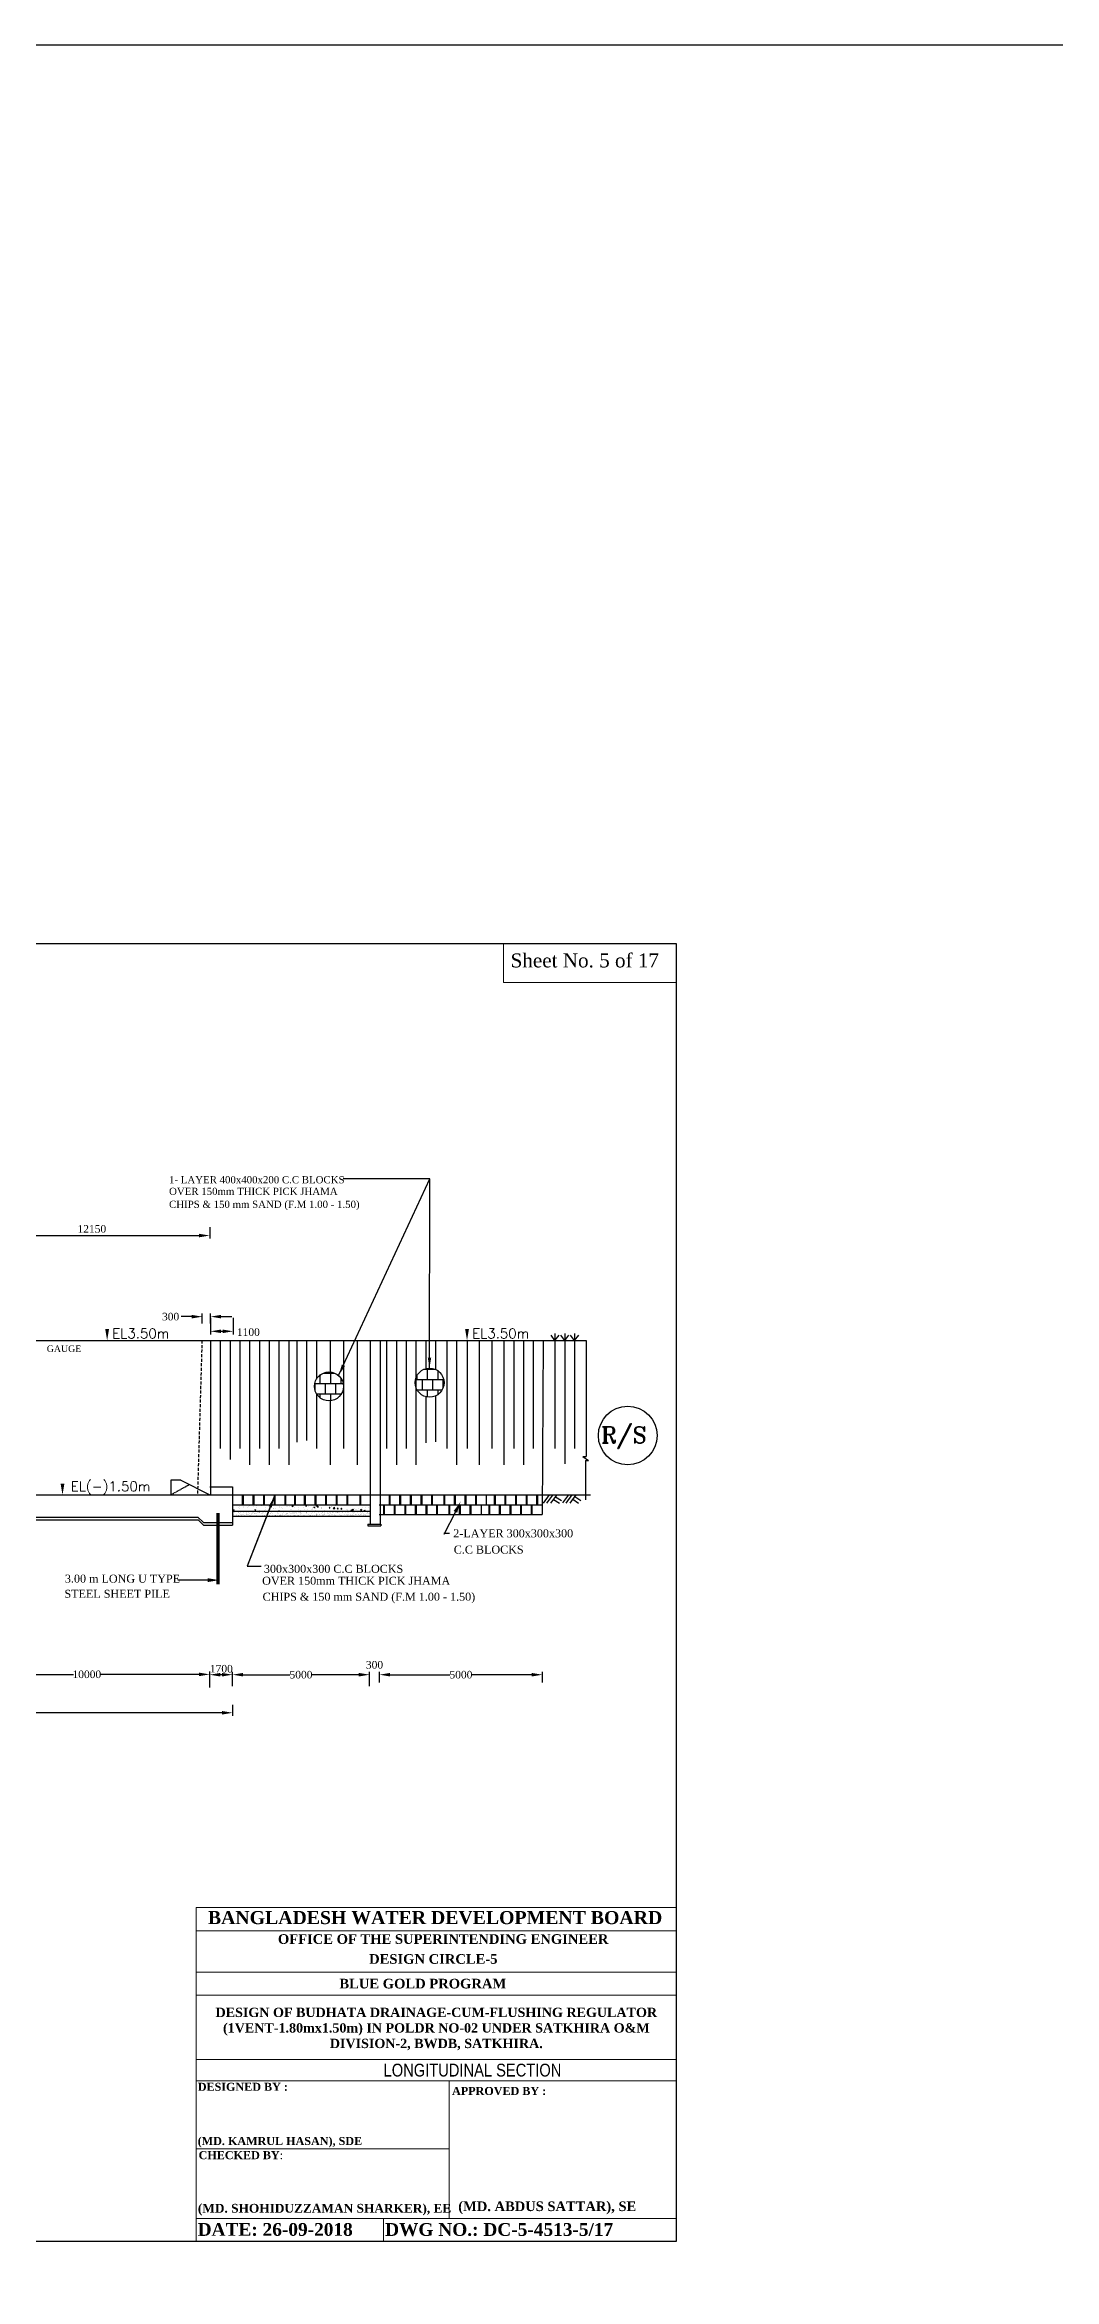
# Model space of a CAD drawing. Extents: x -298162 to 1078160, y -513173 to -216568.
# Drawn here: x 113927 to 147216, y -461152 to -387457 of the extents above; entities that cross this region are included whole.
import ezdxf

# ---------------------------------------------------------------- set-up
doc = ezdxf.new("R2010")
doc.units = 0
doc.header["$MEASUREMENT"] = 0
doc.linetypes.add('ACAD_ISO02W100', pattern=[15, 12, -3])
doc.linetypes.add('DASHED', pattern=[0.75, 0.5, -0.25])
doc.layers.get('0').update_dxf_attribs({"linetype": 'CONTINUOUS'})
doc.layers.get('DEFPOINTS').update_dxf_attribs({"linetype": 'CONTINUOUS'})
for name, color, linetype in [('BLOCK', 6, 'CONTINUOUS'), ('LINE', 7, 'CONTINUOUS'), ('SLOPECON', 12, 'CONTINUOUS'), ('SLOPEEARTH', 3, 'CONTINUOUS'), ('TEXT', 10, 'CONTINUOUS')]:
    doc.layers.add(name, color=color, linetype=linetype)
doc.layers.add('doted', color=172, linetype='ACAD_ISO02W100', lineweight=30)
doc.styles.add('ARIAL NARROW', font='ARIALN.TTF')
doc.styles.add('BIG', font='ROMANT.SHX')
doc.styles.get("Standard").update_dxf_attribs({"font": 'times.ttf', "height": 250})
doc.dimstyles.new('3', dxfattribs={"dimtxt": 225, "dimasz": 350, "dimexe": 100, "dimexo": 25, "dimgap": 9, "dimtad": 0, "dimdec": 0, "dimzin": 0, "dimdsep": 46, "dimtxsty": 'Standard', "dimcen": 0, "dimclrt": 256, "dimadec": 0, "dimazin": 0, "dimtfac": 1, "dimtdec": 0, "dimtofl": 0, "dimtmove": 2, "dimatfit": 3, "dimfxl": 1, "dimtolj": 1, "dimtzin": 0, "dimarcsym": 0})

# ---------------------------------------------------------------- blocks, each defined once
blk = doc.blocks.new('*D688')
at = {"layer": 'DEFPOINTS', "color": 0, "lineweight": -2}
for p in [(124635, -441213), (124968, -441213), (124968, -441213)]:
    blk.add_point(p, dxfattribs=at)
at = {"layer": 'LINE', "color": 0, "lineweight": -2}
for p, q in [((124285, -441213), (123935, -441213)), ((124635, -441188), (124635, -441113)), ((124968, -441188), (124968, -441113)), ((125318, -441213), (125668, -441213))]:
    blk.add_line(p, q, dxfattribs=at)
for points in [[(124285, -441155), (124285, -441272), (124635, -441213)], [(125318, -441155), (125318, -441272), (124968, -441213)]]:
    blk.add_solid(points, dxfattribs=at)
at = {"layer": 'LINE', "insert": (124802, -440888), "char_height": 250, "attachment_point": 5}
blk.add_mtext('\\A1;300', dxfattribs=at)
blk = doc.blocks.new('*D689')
at = {"layer": 'DEFPOINTS', "color": 0, "lineweight": -2}
for p in [(124635, -441213), (120121, -441612), (124635, -441612)]:
    blk.add_point(p, dxfattribs=at)
at = {"layer": 'LINE', "color": 0, "lineweight": -2}
for p, q in [((120121, -441587), (120121, -441113)), ((120471, -441213), (122015, -441213)), ((124285, -441213), (122741, -441213)), ((124635, -441587), (124635, -441113))]:
    blk.add_line(p, q, dxfattribs=at)
for points in [[(120471, -441155), (120471, -441272), (120121, -441213)], [(124285, -441155), (124285, -441272), (124635, -441213)]]:
    blk.add_solid(points, dxfattribs=at)
at = {"layer": 'LINE', "insert": (122378, -441213), "char_height": 250, "attachment_point": 5}
blk.add_mtext('\\A1;5000', dxfattribs=at)
blk = doc.blocks.new('*X15')
at = {"color": 0}
for p, q in [((19840, 640), (19840, 912)), ((19924, 960), (20274, 960)), ((20000, 960), (20000, 985)), ((20160, 640), (20160, 960)), ((20480, 640), (20480, 781)), ((19664, 640), (20535, 640)), ((19680, 403), (19680, 640)), ((19720, 320), (20479, 320)), ((19840, 190), (19840, 320)), ((20000, 320), (20000, 640)), ((20160, 111), (20160, 320)), ((20320, 320), (20320, 640))]:
    blk.add_line(p, q, dxfattribs=at)
blk = doc.blocks.new('*D690')
at = {"layer": 'DEFPOINTS', "color": 0, "lineweight": -2}
for p in [(111185, -426476), (119368, -426427), (119368, -426730)]:
    blk.add_point(p, dxfattribs=at)
at = {"layer": 'LINE', "color": 0, "lineweight": -2}
for p, q in [((111185, -426501), (111185, -426830)), ((119368, -426452), (119368, -426830)), ((111535, -426730), (119018, -426730))]:
    blk.add_line(p, q, dxfattribs=at)
for points in [[(111535, -426672), (111535, -426788), (111185, -426730)], [(119018, -426672), (119018, -426788), (119368, -426730)]]:
    blk.add_solid(points, dxfattribs=at)
at = {"layer": 'LINE', "insert": (115482, -426512), "char_height": 250, "attachment_point": 5}
blk.add_mtext('\\A1;12150', dxfattribs=at)
blk = doc.blocks.new('*D696')
at = {"layer": 'DEFPOINTS', "color": 0, "lineweight": -2}
for p in [(119393, -429405), (119124, -429659), (119393, -429659)]:
    blk.add_point(p, dxfattribs=at)
at = {"layer": 'LINE', "color": 0, "lineweight": -2}
for p, q in [((118774, -429405), (118424, -429405)), ((119124, -429634), (119124, -429305)), ((119393, -429634), (119393, -429305)), ((119743, -429405), (120093, -429405))]:
    blk.add_line(p, q, dxfattribs=at)
for points in [[(118774, -429346), (118774, -429463), (119124, -429405)], [(119743, -429346), (119743, -429463), (119393, -429405)]]:
    blk.add_solid(points, dxfattribs=at)
at = {"layer": 'LINE', "insert": (118079, -429405), "char_height": 250, "attachment_point": 5}
blk.add_mtext('\\A1;300', dxfattribs=at)
blk = doc.blocks.new('*D699')
at = {"layer": 'DEFPOINTS', "color": 0, "lineweight": -2}
for p in [(130336, -441213), (124968, -441498), (130336, -441498)]:
    blk.add_point(p, dxfattribs=at)
at = {"layer": 'LINE', "color": 0, "lineweight": -2}
for p, q in [((124968, -441473), (124968, -441113)), ((125318, -441213), (127289, -441213)), ((129986, -441213), (128015, -441213)), ((130336, -441473), (130336, -441113))]:
    blk.add_line(p, q, dxfattribs=at)
for points in [[(125318, -441155), (125318, -441272), (124968, -441213)], [(129986, -441155), (129986, -441272), (130336, -441213)]]:
    blk.add_solid(points, dxfattribs=at)
at = {"layer": 'LINE', "insert": (127652, -441213), "char_height": 250, "attachment_point": 5}
blk.add_mtext('\\A1;5000', dxfattribs=at)
blk = doc.blocks.new('*D701')
at = {"layer": 'DEFPOINTS', "color": 0, "lineweight": -2}
for p in [(119368, -441202), (111265, -441664), (119368, -441664)]:
    blk.add_point(p, dxfattribs=at)
at = {"layer": 'LINE', "color": 0, "lineweight": -2}
for p, q in [((111265, -441639), (111265, -441102)), ((111615, -441202), (114874, -441202)), ((119018, -441202), (115759, -441202)), ((119368, -441639), (119368, -441102))]:
    blk.add_line(p, q, dxfattribs=at)
for points in [[(111615, -441144), (111615, -441261), (111265, -441202)], [(119018, -441144), (119018, -441261), (119368, -441202)]]:
    blk.add_solid(points, dxfattribs=at)
at = {"layer": 'LINE', "insert": (115317, -441202), "char_height": 250, "attachment_point": 5}
blk.add_mtext('\\A1;10000', dxfattribs=at)
blk = doc.blocks.new('*D705')
at = {"layer": 'DEFPOINTS', "color": 0, "lineweight": -2}
for p in [(119393, -429415), (120145, -429415), (120145, -429888)]:
    blk.add_point(p, dxfattribs=at)
at = {"layer": 'LINE', "color": 0, "lineweight": -2}
for p, q in [((119393, -429440), (119393, -429988)), ((120145, -429440), (120145, -429988)), ((119743, -429888), (119795, -429888))]:
    blk.add_line(p, q, dxfattribs=at)
for points in [[(119743, -429830), (119743, -429947), (119393, -429888)], [(119795, -429830), (119795, -429947), (120145, -429888)]]:
    blk.add_solid(points, dxfattribs=at)
at = {"layer": 'LINE', "insert": (120643, -429916), "char_height": 250, "attachment_point": 5}
blk.add_mtext('\\A1;1100', dxfattribs=at)
blk = doc.blocks.new('*X12')
at = {"color": 0}
for p, q in [((19840, 640), (19840, 912)), ((19924, 960), (20274, 960)), ((20000, 960), (20000, 985)), ((20160, 640), (20160, 960)), ((20480, 640), (20480, 781)), ((19664, 640), (20535, 640)), ((19680, 403), (19680, 640)), ((19720, 320), (20479, 320)), ((19840, 190), (19840, 320)), ((20000, 320), (20000, 640)), ((20160, 111), (20160, 320)), ((20320, 320), (20320, 640))]:
    blk.add_line(p, q, dxfattribs=at)
blk = doc.blocks.new('A$C546D0F5F')
at = {"layer": 'LINE'}
for s, p in [('1- LAYER 400x400x200 C.C BLOCKS', (0, 0)), ('OVER 150mm THICK PICK JHAMA', (0, -275)), ('CHIPS & 150 mm SAND (F.M 1.00 - 1.50)', (0, -583))]:
    blk.add_text(s, height=170, dxfattribs=at).set_placement(p)
blk = doc.blocks.new('*D708')
at = {"layer": 'DEFPOINTS', "color": 0, "lineweight": -2}
for p in [(90225, -442188), (120121, -442181), (120121, -442469)]:
    blk.add_point(p, dxfattribs=at)
at = {"layer": 'LINE', "color": 0, "lineweight": -2}
for p, q in [((90225, -442213), (90225, -442569)), ((90575, -442469), (104716, -442469)), ((119771, -442469), (105629, -442469)), ((120121, -442206), (120121, -442569))]:
    blk.add_line(p, q, dxfattribs=at)
for points in [[(90575, -442410), (90575, -442527), (90225, -442469)], [(119771, -442410), (119771, -442527), (120121, -442469)]]:
    blk.add_solid(points, dxfattribs=at)
at = {"layer": 'LINE', "insert": (105173, -442469), "char_height": 250, "attachment_point": 5}
blk.add_mtext('\\A1;35850', dxfattribs=at)
blk = doc.blocks.new('*D835')
at = {"layer": 'DEFPOINTS', "color": 0, "lineweight": -2}
for p in [(119368, -441213), (119368, -441412), (120121, -441412)]:
    blk.add_point(p, dxfattribs=at)
at = {"layer": 'LINE', "color": 0, "lineweight": -2}
for p, q in [((119368, -441387), (119368, -441113)), ((119771, -441213), (119718, -441213)), ((120121, -441387), (120121, -441113))]:
    blk.add_line(p, q, dxfattribs=at)
for points in [[(119718, -441155), (119718, -441272), (119368, -441213)], [(119771, -441155), (119771, -441272), (120121, -441213)]]:
    blk.add_solid(points, dxfattribs=at)
at = {"layer": 'LINE', "insert": (119752, -441017), "char_height": 250, "attachment_point": 5}
blk.add_mtext('\\A1;1700', dxfattribs=at)

msp = doc.modelspace()

# ---------------------------------------------------------------- linework, layer by layer
at = {"color": 0}
for p, q in [((119392.783, -430191.833), (119392.783, -435283.841)), ((124661.508, -430191.833), (124661.508, -436251.566)), ((124984.083, -430191.833), (124984.083, -436251.566)), ((130360.333, -430191.833), (130335.588, -435926.491)), ((111265.08, -435283.841), (120120.713, -435283.841)), ((119368.038, -435015.028), (120120.713, -435015.028)), ((120120.713, -435015.028), (120120.713, -435283.841)), ((120120.713, -435283.841), (120120.713, -436278.447)), ((118979.815, -436016.567), (119161.052, -436197.803)), ((118989.502, -436106.897), (119161.052, -436278.447)), ((119161.052, -436197.803), (120120.713, -436197.803)), ((120125.583, -435808.541), (120167.458, -435764.898)), ((120125.583, -435808.541), (120173.398, -435815.956)), ((120137.66, -435933.358), (120137.66, -435933.358)), ((120144.939, -435970.15), (120144.939, -435970.15)), ((120145.558, -435981.616), (120145.558, -435981.616)), ((120149.551, -435944.255), (120149.551, -435944.255)), ((120153.512, -435860.636), (120153.512, -435860.636)), ((120173.397, -435815.969), (120167.457, -435764.911)), ((120180.56, -435768.476), (120180.56, -435768.476)), ((120190.776, -435870.992), (120190.776, -435870.992)), ((120233.188, -435970.079), (120233.188, -435970.079)), ((120240.749, -435921.124), (120240.749, -435921.124)), ((120266.768, -435965.658), (120266.768, -435965.658)), ((120318.548, -435861.427), (120318.548, -435861.427)), ((120318.643, -435952.453), (120318.643, -435952.453)), ((120319.218, -435958.753), (120319.218, -435958.753)), ((120331.6, -435876.735), (120331.6, -435876.735)), ((120333.992, -435684.45), (120333.992, -435684.45)), ((120336.202, -435677.952), (120336.202, -435677.952)), ((120343.491, -435887.632), (120343.491, -435887.632)), ((120345.848, -435969.785), (120345.848, -435969.785)), ((120359.068, -435719.713), (120359.068, -435719.713)), ((120367.855, -435821.466), (120370.926, -435817.806)), ((120371.598, -435821.466), (120370.925, -435817.821)), ((120391.685, -435870.627), (120391.685, -435870.627)), ((120399.619, -435939.063), (120399.619, -435939.063)), ((120406.848, -435947.216), (120406.848, -435947.216)), ((120409.623, -435918.97), (120409.623, -435918.97)), ((120440.428, -435942.795), (120440.428, -435942.795)), ((120468.581, -435666.731), (120468.581, -435666.731)), ((120492.796, -435855.15), (120492.796, -435855.15)), ((120492.878, -435935.89), (120492.878, -435935.89)), ((120494.095, -435714.657), (120494.095, -435714.657)), ((120496.86, -435979.459), (120496.86, -435979.459)), ((120509.841, -435617.862), (120509.841, -435617.862)), ((120519.551, -435952.087), (120519.551, -435952.087)), ((120537.432, -435831.008), (120537.432, -435831.008)), ((120546.757, -435969.419), (120546.757, -435969.419)), ((120574.658, -435919.762), (120574.658, -435919.762)), ((120580.507, -435924.353), (120580.507, -435924.353)), ((120592.593, -435870.262), (120592.593, -435870.262)), ((120593.559, -435882.439), (120593.559, -435882.439)), ((120614.088, -435919.933), (120614.088, -435919.933)), ((120623.199, -435690.078), (120623.199, -435690.078)), ((120635.105, -435681.859), (120635.105, -435681.859)), ((120657.772, -435941.28), (120657.772, -435941.28)), ((120661.67, -435852.996), (120661.67, -435852.996)), ((120665.734, -435977.305), (120665.734, -435977.305)), ((120666.538, -435913.027), (120666.538, -435913.027)), ((120669.664, -435952.177), (120669.664, -435952.177)), ((120672.196, -435639.925), (120672.196, -435639.925)), ((120720.46, -435951.722), (120720.46, -435951.722)), ((120747.666, -435969.054), (120747.666, -435969.054)), ((120748.906, -435913.484), (120748.906, -435913.484)), ((120754.167, -435901.491), (120754.167, -435901.491)), ((120787.499, -435825.816), (120787.499, -435825.816)), ((120787.748, -435897.07), (120787.748, -435897.07)), ((120793.502, -435869.897), (120793.502, -435869.897)), ((120796.838, -435629.988), (120796.838, -435629.988)), ((120807.631, -435660.839), (120807.631, -435660.839)), ((120826.705, -435853.787), (120826.705, -435853.787)), ((120830.769, -435978.096), (120830.769, -435978.096)), ((120840.197, -435890.165), (120840.197, -435890.165)), ((120851.713, -435884.657), (120851.713, -435884.657)), ((120854.546, -435773.819), (120892.19, -435759.369)), ((120854.546, -435773.819), (120881.289, -435791.857)), ((120863.604, -435895.553), (120863.604, -435895.553)), ((120870.301, -435807.269), (120870.301, -435807.269)), ((120881.288, -435791.873), (120892.189, -435759.384)), ((120906.663, -435647.441), (120906.663, -435647.441)), ((120910.195, -435702.204), (120910.195, -435702.204)), ((120917.78, -435911.33), (120917.78, -435911.33)), ((120919.731, -435946.984), (120919.731, -435946.984)), ((120921.369, -435951.357), (120921.369, -435951.357)), ((120927.827, -435878.628), (120927.827, -435878.628)), ((120948.575, -435968.689), (120948.575, -435968.689)), ((120961.407, -435874.207), (120961.407, -435874.207)), ((120994.411, -435869.532), (120994.411, -435869.532)), ((121000.953, -435847.509), (121000.953, -435847.509)), ((121004.89, -435789.551), (121004.89, -435789.551)), ((121005.017, -435971.818), (121005.017, -435971.818)), ((121013.857, -435867.302), (121013.857, -435867.302)), ((121045.653, -435828.034), (121045.653, -435828.034)), ((121057.544, -435838.93), (121057.544, -435838.93)), ((121082.815, -435912.121), (121082.815, -435912.121)), ((121083.834, -435642.114), (121083.834, -435642.114)), ((121101.486, -435855.765), (121101.486, -435855.765)), ((121113.671, -435890.361), (121113.671, -435890.361)), ((121121.166, -435607.02), (121121.166, -435607.02)), ((121122.278, -435950.992), (121122.278, -435950.992)), ((121135.067, -435851.344), (121135.067, -435851.344)), ((121149.484, -435968.324), (121149.484, -435968.324)), ((121169.827, -435845.355), (121169.827, -435845.355)), ((121173.891, -435969.664), (121173.891, -435969.664)), ((121177.885, -435949.202), (121177.885, -435949.202)), ((121179.361, -435786.104), (121179.361, -435786.104)), ((121185.898, -435607.132), (121185.898, -435607.132)), ((121187.517, -435844.439), (121187.517, -435844.439)), ((121189.776, -435960.098), (121189.776, -435960.098)), ((121195.32, -435869.167), (121195.32, -435869.167)), ((121197.191, -435714.33), (121197.191, -435714.33)), ((121208.506, -435762.744), (121208.506, -435762.744)), ((121257.063, -435905.844), (121257.063, -435905.844)), ((121275.146, -435832.903), (121275.146, -435832.903)), ((121307.612, -435833.738), (121307.612, -435833.738)), ((121308.727, -435828.482), (121308.727, -435828.482)), ((121315.162, -435606.416), (121333.013, -435618.456)), ((121323.187, -435950.627), (121323.187, -435950.627)), ((121333.013, -435618.472), (121337.058, -435606.416)), ((121334.862, -435846.147), (121334.862, -435846.147)), ((121338.926, -435970.456), (121338.926, -435970.456)), ((121350.393, -435967.959), (121350.393, -435967.959)), ((121361.176, -435821.576), (121361.176, -435821.576)), ((121370.83, -435654.24), (121370.83, -435654.24)), ((121371.825, -435892.579), (121371.825, -435892.579)), ((121383.716, -435903.475), (121383.716, -435903.475)), ((121396.229, -435868.802), (121396.229, -435868.802)), ((121420.659, -435980.784), (121420.659, -435980.784)), ((121425.937, -435903.69), (121425.937, -435903.69)), ((121439.844, -435954.906), (121439.844, -435954.906)), ((121455.397, -435748.249), (121455.397, -435748.249)), ((121484.187, -435726.456), (121484.187, -435726.456)), ((121508.288, -435969.248), (121508.288, -435969.248)), ((121509.11, -435839.869), (121509.11, -435839.869)), ((121513.174, -435964.178), (121513.174, -435964.178)), ((121524.096, -435950.262), (121524.096, -435950.262)), ((121541.869, -435964.827), (121541.869, -435964.827)), ((121548.043, -435718.043), (121548.043, -435718.043)), ((121551.301, -435967.594), (121551.301, -435967.594)), ((121565.765, -435835.955), (121565.765, -435835.955)), ((121577.657, -435846.852), (121577.657, -435846.852)), ((121590.973, -435904.481), (121590.973, -435904.481)), ((121594.319, -435957.922), (121594.319, -435957.922)), ((121597.138, -435868.437), (121597.138, -435868.437)), ((121627.183, -435816.876), (121664.826, -435802.426)), ((121627.183, -435816.876), (121633.987, -435821.466)), ((121633.784, -435898.283), (121633.784, -435898.283)), ((121657.827, -435666.366), (121657.827, -435666.366)), ((121658.443, -435821.466), (121664.826, -435802.442)), ((121677.984, -435837.715), (121677.984, -435837.715)), ((121681.948, -435946.385), (121681.948, -435946.385)), ((121682.048, -435962.024), (121682.048, -435962.024)), ((121682.632, -435700.324), (121682.632, -435700.324)), ((121697.997, -435957.124), (121697.997, -435957.124)), ((121709.889, -435968.02), (121709.889, -435968.02)), ((121715.529, -435941.964), (121715.529, -435941.964)), ((121725.005, -435949.897), (121725.005, -435949.897)), ((121726.04, -435820.163), (121726.04, -435820.163)), ((121726.955, -435713.831), (121726.955, -435713.831)), ((121752.21, -435967.229), (121752.21, -435967.229)), ((121765.221, -435898.203), (121765.221, -435898.203)), ((121767.979, -435935.059), (121767.979, -435935.059)), ((121771.184, -435738.582), (121771.184, -435738.582)), ((121798.047, -435868.072), (121798.047, -435868.072)), ((121827.724, -435841.66), (121827.724, -435841.66)), ((121843.019, -435838.506), (121843.019, -435838.506)), ((121847.083, -435962.816), (121847.083, -435962.816)), ((121855.608, -435923.522), (121855.608, -435923.522)), ((121886.248, -435673.518), (121886.248, -435673.518)), ((121889.189, -435919.101), (121889.189, -435919.101)), ((121891.937, -435900.5), (121891.937, -435900.5)), ((121903.829, -435911.397), (121903.829, -435911.397)), ((121925.913, -435949.532), (121925.913, -435949.532)), ((121934.095, -435896.049), (121934.095, -435896.049)), ((121941.638, -435912.196), (121941.638, -435912.196)), ((121944.823, -435678.492), (121944.823, -435678.492)), ((121953.119, -435966.864), (121953.119, -435966.864)), ((121959.956, -435962.828), (121959.956, -435962.828)), ((121998.956, -435867.707), (121998.956, -435867.707)), ((122006.19, -435673.522), (122006.19, -435673.522)), ((122017.267, -435832.229), (122017.267, -435832.229)), ((122021.331, -435956.538), (122021.331, -435956.538)), ((122029.268, -435900.66), (122029.268, -435900.66)), ((122039.576, -435766.344), (122039.576, -435766.344)), ((122058.18, -435750.709), (122058.18, -435750.709)), ((122062.848, -435896.239), (122062.848, -435896.239)), ((122078.907, -435643.475), (122116.551, -435629.025)), ((122078.907, -435643.475), (122105.65, -435661.513)), ((122085.878, -435843.877), (122085.878, -435843.877)), ((122097.769, -435854.774), (122097.769, -435854.774)), ((122099.13, -435896.841), (122099.13, -435896.841)), ((122105.649, -435661.53), (122116.55, -435629.042)), ((122115.298, -435889.334), (122115.298, -435889.334)), ((122126.822, -435949.167), (122126.822, -435949.167)), ((122144.734, -435612.982), (122150.244, -435606.416)), ((122144.734, -435612.982), (122176.868, -435615.794)), ((122146.102, -435867.342), (122146.102, -435867.342)), ((122149.165, -435877.797), (122149.165, -435877.797)), ((122153.896, -435906.205), (122153.896, -435906.205)), ((122154.028, -435966.499), (122154.028, -435966.499)), ((122164.347, -435965.045), (122164.347, -435965.045)), ((122172.022, -435628.817), (122172.022, -435628.817)), ((122176.868, -435615.81), (122175.135, -435606.416)), ((122176.239, -435975.942), (122176.239, -435975.942)), ((122178.057, -435690.618), (122178.057, -435690.618)), ((122182.745, -435873.376), (122182.745, -435873.376)), ((122186.141, -435830.075), (122186.141, -435830.075)), ((122190.205, -435954.384), (122190.205, -435954.384)), ((122219.615, -435890.563), (122219.615, -435890.563)), ((122221.927, -435814.64), (122221.927, -435814.64)), ((122228.464, -435635.668), (122228.464, -435635.668)), ((122235.195, -435866.471), (122235.195, -435866.471)), ((122273.969, -435948.802), (122273.969, -435948.802)), ((122291.414, -435762.835), (122291.414, -435762.835)), ((122294.074, -435849.582), (122294.074, -435849.582)), ((122297.414, -435830.866), (122297.414, -435830.866)), ((122299.349, -435712.525), (122299.349, -435712.525)), ((122301.174, -435966.134), (122301.174, -435966.134)), ((122301.478, -435955.175), (122301.478, -435955.175)), ((122306.611, -435611.098), (122306.611, -435611.098)), ((122322.825, -435854.934), (122322.825, -435854.934)), ((122347.011, -435866.976), (122347.011, -435866.976)), ((122356.405, -435850.513), (122356.405, -435850.513)), ((122358.287, -435908.422), (122358.287, -435908.422)), ((122368.794, -435796.337), (122368.794, -435796.337)), ((122370.179, -435919.319), (122370.179, -435919.319)), ((122388.489, -435888.409), (122388.489, -435888.409)), ((122408.855, -435843.608), (122408.855, -435843.608)), ((122426.306, -435970.75), (122426.306, -435970.75)), ((122465.053, -435702.744), (122465.053, -435702.744)), ((122471.662, -435824.588), (122471.662, -435824.588)), ((122474.878, -435948.437), (122474.878, -435948.437)), ((122475.726, -435948.897), (122475.726, -435948.897)), ((122493.485, -435780.222), (122493.485, -435780.222)), ((122496.484, -435832.071), (122496.484, -435832.071)), ((122502.083, -435965.768), (122502.083, -435965.768)), ((122530.065, -435827.65), (122530.065, -435827.65)), ((122530.351, -435646.719), (122556.269, -435615.831)), ((122530.351, -435646.719), (122562.485, -435649.531)), ((122547.92, -435866.611), (122547.92, -435866.611)), ((122552.228, -435851.799), (122552.228, -435851.799)), ((122553.524, -435889.201), (122553.524, -435889.201)), ((122562.485, -435649.548), (122556.269, -435615.848)), ((122564.119, -435862.695), (122564.119, -435862.695)), ((122578.41, -435774.961), (122578.41, -435774.961)), ((122612.884, -435658.706), (122612.884, -435658.706)), ((122620.246, -435914.127), (122620.246, -435914.127)), ((122640.536, -435822.434), (122640.536, -435822.434)), ((122641.997, -435979.953), (122641.997, -435979.953)), ((122644.6, -435946.743), (122644.6, -435946.743)), ((122675.786, -435948.071), (122675.786, -435948.071)), ((122684.46, -435972.967), (122684.46, -435972.967)), ((122702.992, -435965.403), (122702.992, -435965.403)), ((122708.332, -435751.636), (122708.332, -435751.636)), ((122727.772, -435882.923), (122727.772, -435882.923)), ((122729.627, -435968.417), (122729.627, -435968.417)), ((122741.707, -435776.751), (122741.707, -435776.751)), ((122748.828, -435866.246), (122748.828, -435866.246)), ((122752.049, -435714.87), (122752.049, -435714.87)), ((122763.207, -435963.996), (122763.207, -435963.996)), ((122772.72, -435739.913), (122772.72, -435739.913)), ((122797.781, -435686.532), (122835.425, -435672.082)), ((122797.781, -435686.532), (122824.524, -435704.571)), ((122805.571, -435823.226), (122805.571, -435823.226)), ((122809.635, -435947.535), (122809.635, -435947.535)), ((122814.187, -435857.503), (122814.187, -435857.503)), ((122815.657, -435957.091), (122815.657, -435957.091)), ((122824.524, -435704.588), (122835.425, -435672.099)), ((122842.92, -435733.917), (122842.92, -435733.917)), ((122865.406, -435787.087), (122865.406, -435787.087)), ((122869.42, -435640.779), (122902.392, -435606.416)), ((122869.42, -435640.779), (122917.235, -435648.194)), ((122876.695, -435947.706), (122876.695, -435947.706)), ((122878.4, -435916.344), (122878.4, -435916.344)), ((122890.291, -435927.24), (122890.291, -435927.24)), ((122896.646, -435880.769), (122896.646, -435880.769)), ((122903.286, -435945.554), (122903.286, -435945.554)), ((122903.901, -435965.038), (122903.901, -435965.038)), ((122917.234, -435648.209), (122912.372, -435606.416)), ((122915.968, -435680.457), (122941.886, -435649.568)), ((122915.968, -435680.457), (122948.102, -435683.268)), ((122936.867, -435941.133), (122936.867, -435941.133)), ((122948.102, -435683.285), (122941.886, -435649.586)), ((122946.418, -435978.672), (122946.418, -435978.672)), ((122949.737, -435865.881), (122949.737, -435865.881)), ((122983.883, -435941.257), (122983.883, -435941.257)), ((122989.317, -435934.228), (122989.317, -435934.228)), ((123039.046, -435726.996), (123039.046, -435726.996)), ((123046.536, -435707.11), (123046.536, -435707.11)), ((123048.756, -435702.058), (123048.756, -435702.058)), ((123055.243, -435722.932), (123055.243, -435722.932)), ((123061.682, -435881.56), (123061.682, -435881.56)), ((123072.34, -435859.721), (123072.34, -435859.721)), ((123076.946, -435922.691), (123076.946, -435922.691)), ((123077.604, -435947.341), (123077.604, -435947.341)), ((123084.232, -435870.617), (123084.232, -435870.617)), ((123104.81, -435964.673), (123104.81, -435964.673)), ((123110.527, -435918.27), (123110.527, -435918.27)), ((123140.359, -435922.048), (123140.359, -435922.048)), ((123150.646, -435865.516), (123150.646, -435865.516)), ((123152.403, -435799.213), (123152.403, -435799.213)), ((123152.757, -435939.103), (123152.757, -435939.103)), ((123162.976, -435911.365), (123162.976, -435911.365)), ((123204.572, -435980.889), (123204.572, -435980.889)), ((123235.93, -435875.282), (123235.93, -435875.282)), ((123250.606, -435899.828), (123250.606, -435899.828)), ((123278.513, -435946.976), (123278.513, -435946.976)), ((123284.186, -435895.408), (123284.186, -435895.408)), ((123301.585, -435714.194), (123327.503, -435683.305)), ((123301.585, -435714.194), (123333.719, -435717.005)), ((123305.719, -435964.308), (123305.719, -435964.308)), ((123317.792, -435939.895), (123317.792, -435939.895)), ((123320.314, -435667.64), (123320.314, -435667.64)), ((123326.042, -435739.122), (123326.042, -435739.122)), ((123333.719, -435717.023), (123327.503, -435683.323)), ((123334.299, -435865.425), (123334.299, -435865.425)), ((123336.636, -435888.502), (123336.636, -435888.502)), ((123351.555, -435865.151), (123351.555, -435865.151)), ((123368.778, -435669.113), (123368.778, -435669.113)), ((123386.073, -435662.409), (123386.073, -435662.409)), ((123398.512, -435924.266), (123398.512, -435924.266)), ((123404.804, -435873.128), (123404.804, -435873.128)), ((123410.404, -435935.162), (123410.404, -435935.162)), ((123424.265, -435876.966), (123424.265, -435876.966)), ((123439.399, -435811.339), (123439.399, -435811.339)), ((123443.196, -435729.766), (123485.07, -435686.123)), ((123443.196, -435729.766), (123491.01, -435737.182)), ((123457.846, -435872.545), (123457.846, -435872.545)), ((123479.422, -435946.611), (123479.422, -435946.611)), ((123491.01, -435737.196), (123485.07, -435686.138)), ((123492.04, -435933.617), (123492.04, -435933.617)), ((123506.628, -435963.943), (123506.628, -435963.943)), ((123510.296, -435865.64), (123510.296, -435865.64)), ((123520.662, -435644.69), (123520.662, -435644.69)), ((123552.464, -435864.786), (123552.464, -435864.786)), ((123569.839, -435873.92), (123569.839, -435873.92)), ((123570.418, -435729.59), (123608.062, -435715.139)), ((123570.418, -435729.59), (123597.161, -435747.628)), ((123592.453, -435867.643), (123592.453, -435867.643)), ((123593.012, -435806.303), (123593.012, -435806.303)), ((123597.16, -435747.645), (123608.061, -435715.157)), ((123597.925, -435854.103), (123597.925, -435854.103)), ((123599.55, -435627.331), (123599.55, -435627.331)), ((123604.344, -435878.539), (123604.344, -435878.539)), ((123613.038, -435751.249), (123613.038, -435751.249)), ((123631.506, -435849.682), (123631.506, -435849.682)), ((123660.471, -435929.97), (123660.471, -435929.97)), ((123660.914, -435931.463), (123660.914, -435931.463)), ((123680.331, -435946.246), (123680.331, -435946.246)), ((123682.313, -435615.294), (123682.313, -435615.294)), ((123683.956, -435842.777), (123683.956, -435842.777)), ((123687.202, -435747.931), (123713.12, -435717.042)), ((123687.202, -435747.931), (123719.336, -435750.742)), ((123707.536, -435963.578), (123707.536, -435963.578)), ((123719.336, -435750.76), (123713.12, -435717.06)), ((123724.278, -435617.884), (123724.278, -435617.884)), ((123744.087, -435867.642), (123744.087, -435867.642)), ((123753.373, -435864.421), (123753.373, -435864.421)), ((123771.585, -435831.24), (123771.585, -435831.24)), ((123798.284, -435821.916), (123798.284, -435821.916)), ((123805.166, -435826.819), (123805.166, -435826.819)), ((123825.949, -435932.254), (123825.949, -435932.254)), ((123854.411, -435873.347), (123854.411, -435873.347)), ((123869.049, -435768.449), (123869.049, -435768.449)), ((123881.24, -435945.881), (123881.24, -435945.881)), ((123887.638, -435803.439), (123887.638, -435803.439)), ((123900.034, -435763.375), (123900.034, -435763.375)), ((123908.445, -435963.213), (123908.445, -435963.213)), ((123912.961, -435865.488), (123912.961, -435865.488)), ((123917.098, -435979.122), (123917.098, -435979.122)), ((123918.625, -435932.188), (123918.625, -435932.188)), ((123922.383, -435785.229), (123922.383, -435785.229)), ((123930.516, -435943.084), (123930.516, -435943.084)), ((123954.282, -435864.056), (123954.282, -435864.056)), ((124000.197, -435925.976), (124000.197, -435925.976)), ((124004.727, -435967.586), (124004.727, -435967.586)), ((124016.971, -435818.753), (124058.846, -435775.111)), ((124016.971, -435818.753), (124034.461, -435821.466)), ((124038.308, -435963.165), (124038.308, -435963.165)), ((124056.972, -435767.51), (124056.972, -435767.51)), ((124064.236, -435821.466), (124058.845, -435775.126)), ((124072.819, -435781.668), (124098.737, -435750.78)), ((124072.819, -435781.668), (124104.954, -435784.479)), ((124077.996, -435866.28), (124077.996, -435866.28)), ((124082.148, -435945.516), (124082.148, -435945.516)), ((124090.758, -435956.259), (124090.758, -435956.259)), ((124104.953, -435784.498), (124098.737, -435750.798)), ((124109.354, -435962.848), (124109.354, -435962.848)), ((124112.565, -435875.564), (124112.565, -435875.564)), ((124124.456, -435886.461), (124124.456, -435886.461)), ((124140.607, -435734.031), (124140.607, -435734.031)), ((124155.191, -435863.691), (124155.191, -435863.691)), ((124169.071, -435923.822), (124169.071, -435923.822)), ((124178.387, -435944.723), (124178.387, -435944.723)), ((124180.584, -435937.892), (124180.584, -435937.892)), ((124187.031, -435775.501), (124187.031, -435775.501)), ((124201.173, -435749.62), (124201.173, -435749.62)), ((124211.968, -435940.302), (124211.968, -435940.302)), ((124252.244, -435860.002), (124252.244, -435860.002)), ((124260.587, -435740.703), (124260.587, -435740.703)), ((124264.417, -435933.397), (124264.417, -435933.397)), ((124283.057, -435945.151), (124283.057, -435945.151)), ((124310.263, -435962.483), (124310.263, -435962.483)), ((124318.397, -435829.837), (124318.397, -435829.837)), ((124334.106, -435924.614), (124334.106, -435924.614)), ((124343.055, -435772.647), (124380.699, -435758.197)), ((124343.055, -435772.647), (124369.798, -435790.685)), ((124352.047, -435921.86), (124352.047, -435921.86)), ((124356.099, -435863.325), (124356.099, -435863.325)), ((124369.797, -435790.703), (124380.698, -435758.215)), ((124374.524, -435881.269), (124374.524, -435881.269)), ((124385.627, -435917.439), (124385.627, -435917.439)), ((124419.842, -435693.721), (124419.842, -435693.721)), ((124421.118, -435857.848), (124421.118, -435857.848)), ((124425.182, -435982.157), (124425.182, -435982.157)), ((124438.077, -435910.534), (124438.077, -435910.534)), ((124438.737, -435940.109), (124438.737, -435940.109)), ((124450.629, -435951.006), (124450.629, -435951.006)), ((124458.436, -435815.405), (124484.354, -435784.517)), ((124458.436, -435815.405), (124490.571, -435818.216)), ((124474.027, -435787.627), (124474.027, -435787.627)), ((124483.966, -435944.786), (124483.966, -435944.786)), ((124490.57, -435818.235), (124484.354, -435784.535)), ((124508.355, -435918.336), (124508.355, -435918.336)), ((124511.172, -435962.118), (124511.172, -435962.118)), ((124514.709, -435695.801), (124514.709, -435695.801)), ((124525.706, -435898.997), (124525.706, -435898.997)), ((124557.008, -435862.96), (124557.008, -435862.96)), ((124559.287, -435894.576), (124559.287, -435894.576)), ((124568.464, -435824.645), (124568.464, -435824.645)), ((124583, -436251.566), (124583, -436305.328)), ((124583, -436251.566), (125013.1, -436251.566)), ((124586.153, -435858.639), (124586.153, -435858.639)), ((124600.125, -435696.002), (124600.125, -435696.002)), ((124611.737, -435887.671), (124611.737, -435887.671)), ((124632.678, -435883.486), (124632.678, -435883.486)), ((124644.569, -435894.382), (124644.569, -435894.382)), ((125013.1, -436251.566), (125013.1, -436305.328)), ((119161.052, -436278.447), (120120.713, -436278.447)), ((124583, -436305.328), (125013.1, -436305.328))]:
    msp.add_line(p, q, dxfattribs=at)
at = {"color": 0, "linetype": 'DASHED'}
msp.add_line((118090.434, -435276.193), (118698.694, -434939.373), dxfattribs=at)
at = {"color": 0, "lineweight": 13}
for p, q in [((118924.912, -448895.791), (134757.913, -448895.791)), ((118924.912, -448895.791), (118924.912, -459895.115)), ((118924.912, -449660.872), (134757.913, -449660.872)), ((118924.912, -451025.691), (134757.913, -451025.691)), ((118924.912, -451782.918), (134757.913, -451782.918)), ((118924.912, -453908.387), (134757.913, -453908.387)), ((118924.912, -454601.621), (134757.913, -454601.621)), ((127268.837, -459143.41), (127268.837, -454601.621)), ((127268.837, -459143.41), (127268.837, -455744.884)), ((127268.837, -459143.41), (127268.837, -455744.884)), ((127268.837, -459143.41), (127268.837, -455744.884)), ((118924.912, -456846.534), (127277.979, -456846.534)), ((118924.912, -459143.41), (134559.971, -459143.41)), ((120104.127, -459143.41), (134757.913, -459143.41)), ((120104.127, -459143.41), (134559.971, -459143.41)), ((120104.127, -459143.41), (134559.971, -459143.41)), ((125099.968, -459143.41), (125099.968, -459895.115)), ((118924.912, -459895.115), (134757.913, -459895.115))]:
    msp.add_line(p, q, dxfattribs=at)
at = {"color": 0, "const_width": 107.525}
msp.add_lwpolyline([(119644.915, -435875.228), (119644.915, -438227.596)], dxfattribs=at)
at = {"layer": 'BLOCK', "color": 0}
for p, q in [((120120.713, -435283.841), (130335.588, -435283.841)), ((120443.288, -435283.841), (120443.288, -435606.416)), ((120470.169, -435283.841), (120470.169, -435606.416)), ((120792.744, -435283.841), (120792.744, -435606.416)), ((120819.625, -435283.841), (120819.625, -435606.416)), ((121142.2, -435283.841), (121142.2, -435606.416)), ((121169.081, -435283.841), (121169.081, -435606.416)), ((121491.656, -435283.841), (121491.656, -435606.416)), ((121518.538, -435283.841), (121518.538, -435606.416)), ((121841.113, -435283.841), (121841.113, -435606.416)), ((121867.994, -435283.841), (121867.994, -435606.416)), ((122163.688, -435283.841), (122163.688, -435606.416)), ((122190.569, -435283.841), (122190.569, -435606.416)), ((122486.263, -435283.841), (122486.263, -435606.416)), ((122513.144, -435283.841), (122513.144, -435606.416)), ((122835.719, -435283.841), (122835.719, -435606.416)), ((122862.6, -435283.841), (122862.6, -435606.416)), ((123185.175, -435283.841), (123185.175, -435606.416)), ((123212.056, -435283.841), (123212.056, -435606.416)), ((123534.631, -435283.841), (123534.631, -435606.416)), ((123561.513, -435283.841), (123561.513, -435606.416)), ((123884.088, -435283.841), (123884.088, -435606.416)), ((123910.969, -435283.841), (123910.969, -435606.416)), ((124314.188, -435283.841), (124314.188, -435606.416)), ((124341.069, -435283.841), (124341.069, -435606.416)), ((125281.913, -435283.841), (125281.913, -435606.416)), ((125308.794, -435283.841), (125308.794, -435606.416)), ((125631.369, -435283.841), (125631.369, -435606.416)), ((125658.25, -435283.841), (125658.25, -435606.416)), ((125980.825, -435283.841), (125980.825, -435606.416)), ((126007.706, -435283.841), (126007.706, -435606.416)), ((126330.281, -435283.841), (126330.281, -435606.416)), ((126357.163, -435283.841), (126357.163, -435606.416)), ((126679.738, -435283.841), (126679.738, -435606.416)), ((126706.619, -435283.841), (126706.619, -435606.416)), ((127082.956, -435283.841), (127082.956, -435606.416)), ((127109.838, -435283.841), (127109.838, -435606.416)), ((127432.413, -435283.841), (127432.413, -435606.416)), ((127459.294, -435283.841), (127459.294, -435606.416)), ((127781.869, -435283.841), (127781.869, -435606.416)), ((127808.75, -435283.841), (127808.75, -435606.416)), ((128131.325, -435283.841), (128131.325, -435606.416)), ((128158.206, -435283.841), (128158.206, -435606.416)), ((128478.987, -435283.841), (128478.987, -435606.416)), ((128749.594, -435283.841), (128749.594, -435606.416)), ((128776.475, -435283.841), (128776.475, -435606.416)), ((129099.05, -435283.841), (129099.05, -435606.416)), ((129125.931, -435283.841), (129125.931, -435606.416)), ((129448.506, -435283.841), (129448.506, -435606.416)), ((129475.388, -435283.841), (129475.388, -435606.416)), ((129797.963, -435283.841), (129797.963, -435606.416)), ((129824.844, -435283.841), (129824.844, -435606.416)), ((130147.419, -435283.841), (130147.419, -435606.416)), ((130174.3, -435283.841), (130174.3, -435606.416)), ((120120.713, -435606.416), (124636.763, -435606.416)), ((120120.713, -435821.466), (124636.763, -435821.466)), ((120120.713, -435982.753), (124636.763, -435982.753)), ((124959.338, -435606.416), (130335.588, -435606.416)), ((124959.338, -435926.491), (130335.588, -435926.491)), ((125098.539, -435606.404), (125098.539, -435928.979)), ((125125.42, -435606.404), (125125.42, -435928.979)), ((125447.995, -435606.404), (125447.995, -435928.979)), ((125474.877, -435606.404), (125474.877, -435928.979)), ((125797.452, -435606.404), (125797.452, -435928.979)), ((125824.333, -435606.404), (125824.333, -435928.979)), ((126146.908, -435606.404), (126146.908, -435928.979)), ((126173.789, -435606.404), (126173.789, -435928.979)), ((126496.364, -435606.404), (126496.364, -435928.979)), ((126523.245, -435606.404), (126523.245, -435928.979)), ((126845.82, -435606.404), (126845.82, -435928.979)), ((126872.702, -435606.404), (126872.702, -435928.979)), ((127249.039, -435606.404), (127249.039, -435928.979)), ((127275.92, -435606.404), (127275.92, -435928.979)), ((127598.495, -435606.404), (127598.495, -435928.979)), ((127625.377, -435606.404), (127625.377, -435928.979)), ((127947.952, -435606.404), (127947.952, -435928.979)), ((127974.833, -435606.404), (127974.833, -435928.979)), ((128318.314, -435606.404), (128318.314, -435928.979)), ((128566.22, -435606.404), (128566.22, -435928.979)), ((128593.102, -435606.404), (128593.102, -435928.979)), ((128915.677, -435606.404), (128915.677, -435928.979)), ((128942.558, -435606.404), (128942.558, -435928.979)), ((129265.133, -435606.404), (129265.133, -435928.979)), ((129292.014, -435606.404), (129292.014, -435928.979)), ((129614.589, -435606.404), (129614.589, -435928.979)), ((129641.47, -435606.404), (129641.47, -435928.979)), ((129964.045, -435606.404), (129964.045, -435928.979)), ((129990.927, -435606.404), (129990.927, -435928.979))]:
    msp.add_line(p, q, dxfattribs=at)
at = {"layer": 'doted', "color": 0, "linetype": 'ByBlock', "lineweight": 13}
msp.add_lwpolyline([(134757.913, -417109.295), (129058.628, -417109.295), (129058.628, -418379.943), (134757.913, -418379.943)], close=True, dxfattribs=at)
at = {"layer": 'LINE', "color": 0}
for p, q in [((111185.38, -430191.833), (131779.94, -430191.833)), ((131779.94, -430191.833), (131779.94, -434013.317)), ((131674.969, -434013.317), (131858.343, -434150.708)), ((131674.969, -434013.317), (131779.94, -434013.317)), ((118090.434, -434796.586), (118090.434, -435283.841)), ((118421.243, -434796.586), (118090.434, -434796.586)), ((118421.243, -434796.586), (119368.038, -435283.841)), ((131755.195, -434150.708), (131858.343, -434150.708)), ((131755.195, -434150.708), (131755.195, -434416.904)), ((131755.195, -434416.904), (131755.195, -435447.333)), ((121518.538, -435283.841), (120601.737, -437629.305)), ((130335.588, -435283.841), (131926.829, -435283.841)), ((130560.629, -435286.348), (130360.966, -435552.295)), ((130673.259, -435291.463), (130473.597, -435557.41)), ((130806.368, -435291.463), (130606.705, -435557.41)), ((130703.977, -435429.551), (130898.52, -435557.41)), ((130770.531, -435342.606), (130965.075, -435470.465)), ((131195.455, -435281.234), (130995.792, -435547.181)), ((131308.085, -435286.348), (131108.422, -435552.295)), ((131441.194, -435286.348), (131241.531, -435552.295)), ((131338.803, -435424.436), (131533.346, -435552.295)), ((131405.357, -435337.492), (131599.901, -435465.351)), ((111265.08, -436016.567), (118979.815, -436016.567)), ((111266.882, -436106.897), (118989.502, -436106.897)), ((127470.269, -435841.469), (127087.761, -436591.555)), ((127087.761, -436550.599), (127272.253, -436550.599)), ((120601.737, -437629.305), (121059.679, -437629.305)), ((119303.503, -438095.198), (118318.329, -438095.198))]:
    msp.add_line(p, q, dxfattribs=at)
at = {"layer": 'LINE', "color": 0, "linetype": 'DASHED', "ltscale": 200}
msp.add_line((119113.062, -430191.833), (118964.707, -435283.841), dxfattribs=at)
at = {"layer": 'LINE', "color": 3}
msp.add_lwpolyline([(-298162.249, -387456.877), (1078159.826, -387456.877), (1078159.826, -513172.583), (-298162.249, -513172.583)], close=True, dxfattribs=at)
at = {"layer": 'LINE', "color": 0}
msp.add_lwpolyline([(74252.713, -459895.115), (134757.913, -459895.115), (134757.913, -417109.295), (74252.713, -417109.295)], close=True, dxfattribs=at)
for centre, radius in [((126619.506, -431581.776), 477.988), ((123300.771, -431703.635), 477.988), ((133151.105, -433324.252), 966.728)]:
    msp.add_circle(centre, radius, dxfattribs=at)
for points in [[(127414.392, -435812.975), (127526.146, -435869.964), (127641.236, -435506.208)], [(119303.503, -438032.475), (119303.503, -438157.921), (119679.841, -438095.198)]]:
    msp.add_solid(points, dxfattribs=at)
at = {"layer": 'SLOPECON', "color": 0}
for p, q in [((119715.358, -430191.833), (119715.358, -433750.286)), ((120037.933, -430191.833), (120037.933, -434117.804)), ((120360.508, -430191.833), (120360.508, -433750.286)), ((120683.083, -430191.833), (120683.083, -434290.059)), ((121005.658, -430191.833), (121005.658, -433750.286)), ((121328.233, -430191.833), (121328.233, -434290.059)), ((121650.808, -430191.833), (121650.808, -433750.286)), ((121973.383, -430191.833), (121973.383, -434290.059)), ((122242.195, -430191.833), (122242.195, -433544.622)), ((122564.77, -430191.833), (122564.77, -433485.093)), ((122887.345, -430191.833), (122887.345, -431463.735)), ((123335.036, -430191.833), (123335.036, -431226.876)), ((123782.728, -430191.833), (123782.728, -433750.286)), ((124231.408, -430191.833), (124231.408, -434290.059)), ((125199.133, -430191.833), (125199.133, -433750.286)), ((125521.708, -430191.833), (125521.708, -434290.059)), ((125844.283, -430191.833), (125844.283, -433750.286)), ((126166.858, -430191.833), (126166.858, -434290.059)), ((126489.433, -430191.833), (126489.433, -431121.826)), ((126812.008, -430191.833), (126812.008, -431144.265)), ((127188.345, -430191.833), (127188.345, -433750.286)), ((127510.92, -430191.833), (127510.92, -434290.059)), ((127852.899, -430191.833), (127852.899, -433750.286)), ((128249.846, -430191.833), (128249.846, -434290.059)), ((128673.086, -430191.833), (128673.086, -433750.286)), ((129070.033, -430191.833), (129070.033, -434290.059)), ((129392.608, -430191.833), (129392.608, -433750.286)), ((129715.183, -430191.833), (129715.183, -434290.059)), ((130037.758, -430191.833), (130037.758, -433750.286)), ((122887.345, -431943.534), (122887.345, -433750.286)), ((123335.036, -432180.393), (123335.036, -434290.059)), ((126489.433, -432041.725), (126489.433, -433561.155)), ((126812.008, -432019.286), (126812.008, -433536.537))]:
    msp.add_line(p, q, dxfattribs=at)
at = {"layer": 'SLOPEEARTH', "color": 0}
for p, q in [((130752.256, -430191.833), (130622.623, -430014.935)), ((130752.256, -429965.534), (130752.256, -433750.286)), ((130752.256, -430191.833), (130891.245, -430014.935)), ((131074.831, -430191.833), (130945.198, -430014.935)), ((131074.831, -429965.534), (131074.831, -434257.91)), ((131074.831, -430191.833), (131213.82, -430014.935)), ((131397.406, -430191.833), (131267.773, -430014.935)), ((131397.406, -429965.534), (131397.406, -433750.286)), ((131397.406, -430191.833), (131536.395, -430014.935))]:
    msp.add_line(p, q, dxfattribs=at)
for points in [[(115923.248, -429815.495), (116048.694, -429815.495), (115985.971, -430191.833)], [(127790.176, -429815.495), (127915.622, -429815.495), (127852.899, -430191.833)], [(114577.121, -434907.503), (114451.675, -434907.503), (114514.398, -435283.841)]]:
    msp.add_solid(points, dxfattribs=at)

# ---------------------------------------------------------------- block references
at = {"layer": 'LINE', "color": 0}
for name, p, xscale, yscale, zscale in [('A$C546D0F5F', (118027.565, -425007.137), 1.391500000027008, 1.391500000027008, 1.3915), ('*X15', (148231.155, -432174.556), -1.075249999994412, 1.075249999994412, 1.07525), ('*X12', (101680.514, -432296.415), 1.075249999994412, 1.075249999994412, 1.07525)]:
    msp.add_blockref(name, p, dxfattribs=dict(at, xscale=xscale, yscale=yscale, zscale=zscale))

# ---------------------------------------------------------------- texts
at = {"color": 0, "lineweight": 13}
for s, insert, char_height, width, attachment_point in [('{\\fTimes New Roman|b1|i0|c0|p18;BANGLADESH WATER DEVELOPMENT BOARD}', (119308.856, -449006.362), 431.68407, 15505.95167, 1), ('{\\fTimes New Roman|b1|i0|c0|p18;OFFICE OF THE SUPERINTENDING ENGINEER}', (121616.926, -449770.973), 318.21998, 15464.60245, 1), ('{\\fTimes New Roman|b1|i0|c0|p18;DESIGN CIRCLE-5}', (124623.896, -450428.818), 318.21998, 15464.60245, 1), ('{\\fTimes New Roman|b1|i0|c0|p18;BLUE GOLD PROGRAM}', (123643.89, -451240.967), 318.21998, 11430.35833, 1), ('\\pt1842;{\\fTimes New Roman|b1|i0|c0|p18;DESIGN OF BUDHATA DRAINAGE-CUM-FLUSHING REGULATOR (1VENT-1.80mx1.50m) IN POLDR NO-02 UNDER SATKHIRA O&M DIVISION-2, BWDB, SATKHIRA.}', (126839.678, -452897.208), 307.043692, 15864.1627, 5)]:
    msp.add_mtext(s, dxfattribs=dict(at, insert=insert, char_height=char_height, width=width, attachment_point=attachment_point))
at = {"color": 0, "lineweight": 13, "attachment_point": 1}
for s, insert, char_height in [('{\\fTimes New Roman|b1|i0|c0|p18;DESIGNED BY :}', (118974.907, -454671.435), 264.29637), ('{\\fTimes New Roman|b1|i0|c0|p18;APPROVED BY :}', (127358.236, -454808.945), 264.29637), ('{\\fTimes New Roman|b1|i0|c0|p18;(MD. KAMRUL HASAN), SDE}', (118972.49, -456458.913), 264.29637), ('{\\fTimes New Roman|b1|i0|c0|p18;CHECKED BY\\fTimes New Roman|b0|i0|c0|p18;:\\fTimes New Roman|b1|i0|c0|p18;}', (119001.746, -456926.142), 264.296372), ('{\\fTimes New Roman|b1|i0|c0|p18;(MD. SHOHIDUZZAMAN SHARKER), EE}', (118977.248, -458664.602), 290.72601), ('{\\fTimes New Roman|b1|i0|c0|p18;(MD. ABDUS SATTAR), SE}', (127562.789, -458584.488), 317.15565), ('{\\fTimes New Roman|b1|i0|c0|p18;DATE: 26-09-2018}', (118969.73, -459296.633), 421.81701), ('{\\fTimes New Roman|b1|i0|c0|p18;DWG NO.: DC-5-4513-5/17}', (125152.478, -459298.291), 421.81701)]:
    msp.add_mtext(s, dxfattribs=dict(at, insert=insert, char_height=char_height))
at = {"layer": 'doted', "color": 0, "linetype": 'ByBlock', "lineweight": 13, "insert": (129290.189, -417426.318), "char_height": 460.83533, "width": 18322.85758, "attachment_point": 1}
msp.add_mtext('{\\fTimes New Roman|b0|i0|c204|p18;Sheet No. }5{\\fTimes New Roman|b0|i0|c204|p18; of 1}7', dxfattribs=at)
at = {"layer": 'LINE', "color": 0}
for s, height, p in [('GAUGE', 215.05, (113995.61, -430568.705)), ('2-LAYER 300x300x300 ', 263.925, (127398.83, -436682.142)), ('C.C BLOCKS', 263.925, (127415.913, -437219.257)), ('300x300x300 C.C BLOCKS', 263.925, (121154.602, -437853.113)), ('STEEL SHEET PILE', 263.925, (114577.981, -438676.189)), ('3.00 m LONG U TYPE', 263.925, (114593.696, -438177.299)), ('OVER 150mm THICK PICK JHAMA', 263.925, (121097.267, -438246.628)), ('CHIPS & 150 mm SAND (F.M 1.00 - 1.50)', 263.925, (121112.358, -438773.028))]:
    msp.add_text(s, height=height, dxfattribs=at).set_placement(p)
at = {"layer": 'LINE', "color": 0, "style": 'BIG'}
msp.add_text('R/S', height=537.625, dxfattribs=at).set_placement((132275.365, -433574.966))
at = {"layer": 'TEXT', "color": 0}
for s, height, style, p in [('EL3.50m', 322.575, 'BIG', (116156.755, -430120.048)), ('EL3.50m', 322.575, 'BIG', (128023.683, -430120.048)), ('EL(-)1.50m', 322.575, 'BIG', (114785.594, -435162.401)), ('LONGITUDINAL SECTION', 422.49906, 'ARIAL NARROW', (125101.402, -454464.252))]:
    msp.add_text(s, height=height, dxfattribs=dict(at, style=style)).set_placement(p)

# ---------------------------------------------------------------- dimensions: what is measured, and where the dimension line sits
at = {"layer": 'LINE', "color": 0}
for base, p1, p2, text, picture, middle in [((119368.038, -426729.87), (111185.38, -426476.052), (119368.038, -426427.147), '12150', '*D690', (115482.303, -426512.218)), ((119392.783, -429404.72), (119123.97, -429658.587), (119392.783, -429658.587), '300', '*D696', (118079.444, -429405.396)), ((120145.458, -429888.258), (119392.783, -429415.04), (120145.458, -429415.04), '1100', '*D705', (120643.273, -429916.315)), ((119368.038, -441213.404), (120120.713, -441412.268), (119368.038, -441412.268), '1700', '*D835', (119751.575, -441016.859)), ((124967.918, -441213.404), (124635.488, -441213.404), (124967.918, -441213.404), '300', '*D688', (124801.703, -440888.306))]:
    dim = msp.add_linear_dim(base=base, p1=p1, p2=p2, text=text, dimstyle='3', dxfattribs=at)
    dim.commit()
    dim.dimension.update_dxf_attribs({"geometry": picture, "text_midpoint": middle, "dimtype": 160})
for base, p1, p2, text, picture, middle in [((119368.038, -441202.194), (111265.08, -441664.464), (119368.038, -441664.464), '10000', '*D701', (115316.559, -441202.194)), ((124635.488, -441213.404), (120120.713, -441611.56), (124635.488, -441611.56), '5000', '*D689', (122378.1, -441213.404)), ((130335.588, -441213.404), (124968.187, -441498.139), (130335.588, -441498.139), '5000', '*D699', (127651.887, -441213.404)), ((120120.713, -442468.745), (90224.885, -442188.083), (120120.713, -442181.26), '35850', '*D708', (105172.799, -442468.745))]:
    dim = msp.add_linear_dim(base=base, p1=p1, p2=p2, text=text, dimstyle='3', dxfattribs=at)
    dim.commit()
    dim.dimension.update_dxf_attribs({"geometry": picture, "text_midpoint": middle})

# ---------------------------------------------------------------- leaders
for points, override in [([(123629.898, -431326.062), (126628.468, -424856.048)], {"dimgap": 9, "dimtad": 0}), ([(126615.257, -431102.612), (126628.468, -424856.048), (123770.838, -424857.916)], {"dimgap": 9, "dimtad": 0}), ([(121491.656, -435352.611), (120601.737, -437629.305)], {"dimgap": 9, "dimtad": 0, "dimfxl": 700})]:
    msp.add_leader(points, dimstyle='3', override=override, dxfattribs=at)

doc.saveas('drawing.dxf')
